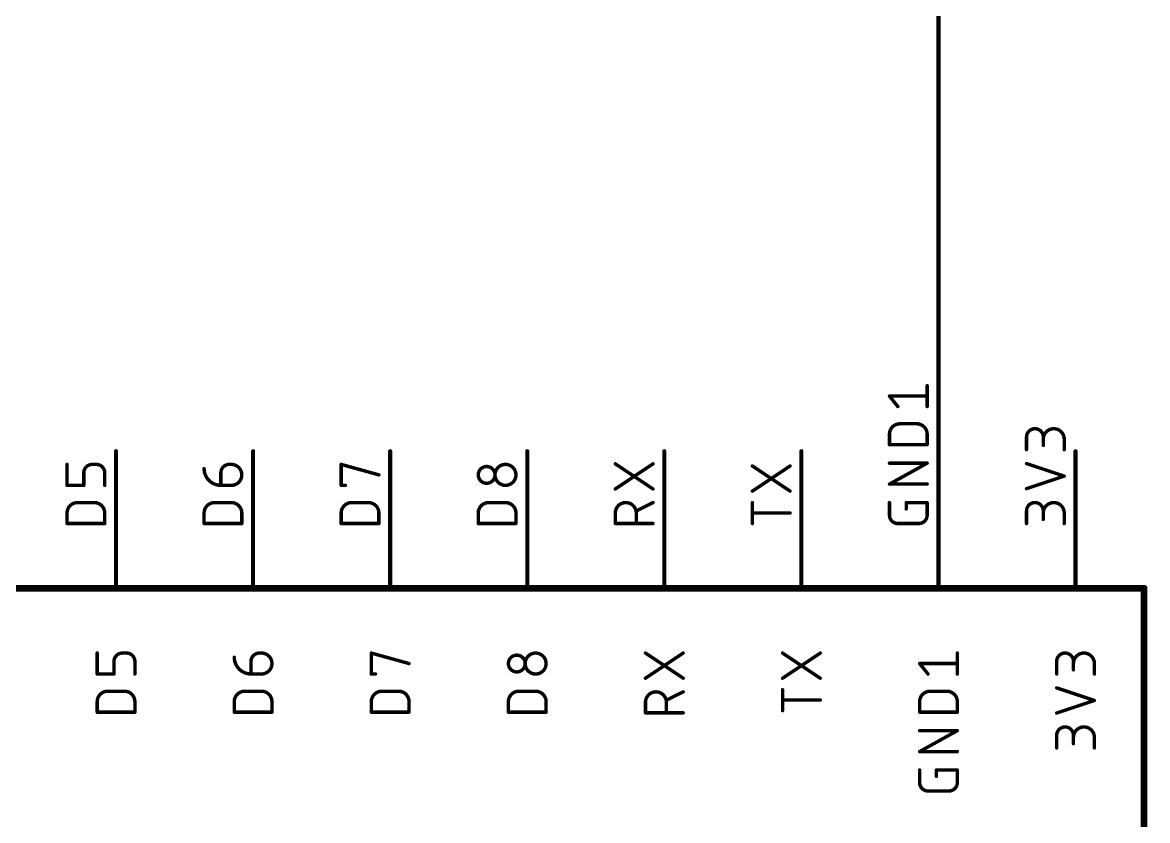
# Model space of a CAD drawing. Extents: x -165 to 95, y -26 to 154.
# Drawn here: x -33.95 to 7.75, y 65.06 to 94.63 of the extents above; entities that cross this region are included whole.
import ezdxf

# ---------------------------------------------------------------- set-up
doc = ezdxf.new("R2010")
doc.units = 0
for name, color, linetype in [('91', 94, 'CONTINUOUS'), ('94', 14, 'CONTINUOUS'), ('95', 250, 'CONTINUOUS')]:
    doc.layers.add(name, color=color, linetype=linetype)

msp = doc.modelspace()

# ---------------------------------------------------------------- linework, layer by layer
at = {"layer": '91', "const_width": 0.1524}
msp.add_lwpolyline([(0, 99.06), (0, 78.74)], dxfattribs=at)
at = {"layer": '91', "const_width": 0.0762}
msp.add_lwpolyline([(-0.0381, 78.74, 1), (0.0381, 78.74)], format="xyb", dxfattribs=at)
at = {"layer": '94'}
for points, const_width in [([(-30.48, 78.74), (-30.48, 73.66)], 0.1524), ([(-25.4, 78.74), (-25.4, 73.66)], 0.1524), ([(-20.32, 78.74), (-20.32, 73.66)], 0.1524), ([(-15.24, 78.74), (-15.24, 73.66)], 0.1524), ([(-10.16, 78.74), (-10.16, 73.66)], 0.1524), ([(-5.08, 78.74), (-5.08, 73.66)], 0.1524), ([(0, 78.74), (0, 73.66)], 0.1524), ([(5.08, 78.74), (5.08, 73.66)], 0.1524), ([(7.62, 73.66), (-68.58, 73.66)], 0.254), ([(7.62, 50.8), (7.62, 73.66)], 0.254)]:
    msp.add_lwpolyline(points, dxfattribs=dict(at, const_width=const_width))
for points, const_width in [([(-30.4419, 78.74, 1), (-30.5181, 78.74)], 0.0762), ([(-25.3619, 78.74, 1), (-25.4381, 78.74)], 0.0762), ([(-20.2819, 78.74, 1), (-20.3581, 78.74)], 0.0762), ([(-15.2019, 78.74, 1), (-15.2781, 78.74)], 0.0762), ([(-10.1219, 78.74, 1), (-10.1981, 78.74)], 0.0762), ([(-5.0419, 78.74, 1), (-5.1181, 78.74)], 0.0762), ([(0.0381, 78.74, 1), (-0.0381, 78.74)], 0.0762), ([(5.1181, 78.74, 1), (5.0419, 78.74)], 0.0762), ([(-30.5181, 73.66, 1), (-30.4419, 73.66)], 0.0762), ([(-25.4381, 73.66, 1), (-25.3619, 73.66)], 0.0762), ([(-20.3581, 73.66, 1), (-20.2819, 73.66)], 0.0762), ([(-15.2781, 73.66, 1), (-15.2019, 73.66)], 0.0762), ([(-10.1981, 73.66, 1), (-10.1219, 73.66)], 0.0762), ([(-5.1181, 73.66, 1), (-5.0419, 73.66)], 0.0762), ([(-0.0381, 73.66, 1), (0.0381, 73.66)], 0.0762), ([(5.0419, 73.66, 1), (5.1181, 73.66)], 0.0762), ([(7.6835, 73.66, 1), (7.5565, 73.66)], 0.127), ([(7.62, 73.5965, 1), (7.62, 73.7235)], 0.127)]:
    msp.add_lwpolyline(points, format="xyb", dxfattribs=dict(at, const_width=const_width))
at = {"layer": '95'}
for points, const_width in [([(-0.3874, 81.1711, 1), (-0.4509, 81.1711)], 0.0635), ([(-1.7913, 80.8029, 1), (-1.8409, 80.7632)], 0.0635), ([(-1.8161, 80.8148, 1), (-1.8161, 80.7513)], 0.0635), ([(-0.4191, 80.7513, 1), (-0.4191, 80.8148)], 0.0635), ([(-1.5304, 80.3752, 1), (-1.4809, 80.4148)], 0.0635), ([(-0.4509, 80.395, 1), (-0.3874, 80.395)], 0.0635), ([(-1.428, 79.7566, 0.4142), (-1.8161, 79.3686)], 0.127), ([(-1.428, 79.7884, 1), (-1.428, 79.7249)], 0.0635), ([(-1.428, 79.7249, 1), (-1.428, 79.7884)], 0.0635), ([(-0.4191, 79.3686, 0.4142), (-0.8072, 79.7566)], 0.127), ([(-0.8072, 79.7884, 1), (-0.8072, 79.7249)], 0.0635), ([(-0.8072, 79.7249, 1), (-0.8072, 79.7884)], 0.0635), ([(3.8848, 79.2637, 1), (3.2639, 79.2637)], 0.127), ([(4.6609, 79.1861, 1), (3.8848, 79.1861)], 0.127), ([(-1.7844, 79.3686, 1), (-1.8478, 79.3686)], 0.0635), ([(-1.8478, 79.3686, 1), (-1.7844, 79.3686)], 0.0635), ([(-0.3874, 79.3686, 1), (-0.4509, 79.3686)], 0.0635), ([(-0.4508, 79.3686, 1), (-0.3873, 79.3686)], 0.0635), ([(3.2957, 79.2637, 1), (3.2321, 79.2637)], 0.0635), ([(3.2321, 79.2637, 1), (3.2957, 79.2637)], 0.0635), ([(3.9165, 79.2637, 1), (3.853, 79.2637)], 0.0635), ([(3.853, 79.2637, 1), (3.9165, 79.2637)], 0.0635), ([(3.853, 79.1861, 1), (3.9165, 79.1861)], 0.0635), ([(4.6926, 79.1861, 1), (4.6292, 79.1861)], 0.0635), ([(4.6292, 79.1861, 1), (4.6926, 79.1861)], 0.0635), ([(-1.8161, 79.0123, 1), (-1.8161, 78.9488)], 0.0635), ([(-1.8478, 78.9805, 1), (-1.7844, 78.9805)], 0.0635), ([(-0.4509, 78.9805, 1), (-0.3874, 78.9805)], 0.0635), ([(-0.4191, 78.9488, 1), (-0.4191, 79.0123)], 0.0635), ([(3.2321, 78.798, 1), (3.2957, 78.798)], 0.0635), ([(3.853, 78.9532, 1), (3.9165, 78.9532)], 0.0635), ([(4.6292, 78.798, 1), (4.6926, 78.798)], 0.0635), ([(-32.2644, 78.2509, 1), (-32.3279, 78.2509)], 0.0635), ([(-31.3648, 78.2509, 0.4142), (-31.6752, 77.9404)], 0.127), ([(-31.6435, 77.9404, 1), (-31.707, 77.9404)], 0.0635), ([(-31.707, 77.9404, 1), (-31.6435, 77.9404)], 0.0635), ([(-31.3648, 78.2826, 1), (-31.3648, 78.2191)], 0.0635), ([(-31.3648, 78.2191, 1), (-31.3648, 78.2826)], 0.0635), ([(-30.8991, 77.9404, 0.4142), (-31.2095, 78.2509)], 0.127), ([(-31.2095, 78.2826, 1), (-31.2095, 78.2191)], 0.0635), ([(-31.2095, 78.2191, 1), (-31.2095, 78.2826)], 0.0635), ([(-30.8674, 77.9404, 1), (-30.9308, 77.9404)], 0.0635), ([(-30.9308, 77.9404, 1), (-30.8674, 77.9404)], 0.0635), ([(-27.2161, 78.0957, 0.4142), (-26.5952, 77.4748)], 0.127), ([(-27.1843, 78.0957, 1), (-27.2478, 78.0957)], 0.0635), ([(-26.2848, 78.2509, 0.4142), (-26.5952, 77.9404)], 0.127), ([(-26.5635, 77.9404, 1), (-26.627, 77.9404)], 0.0635), ([(-26.627, 77.9404, 1), (-26.5635, 77.9404)], 0.0635), ([(-26.2848, 78.2826, 1), (-26.2848, 78.2191)], 0.0635), ([(-26.2848, 78.2191, 1), (-26.2848, 78.2826)], 0.0635), ([(-26.2072, 77.4748, 1), (-26.2072, 78.2509)], 0.127), ([(-26.2072, 78.2826, 1), (-26.2072, 78.2191)], 0.0635), ([(-26.2072, 78.2191, 1), (-26.2072, 78.2826)], 0.0635), ([(-22.1044, 78.2509, 1), (-22.1679, 78.2509)], 0.0635), ([(-22.1276, 78.2815, 1), (-22.1446, 78.2203)], 0.0635), ([(-16.7457, 78.1733, 1), (-16.7457, 77.5524)], 0.127), ([(-16.7457, 77.5524, 1), (-16.7457, 78.1733)], 0.127), ([(-16.7457, 78.205, 1), (-16.7457, 78.1415)], 0.0635), ([(-16.7457, 78.1415, 1), (-16.7457, 78.205)], 0.0635), ([(-16.0472, 78.2509, 1), (-16.0472, 77.4748)], 0.127), ([(-16.0472, 77.4748, 1), (-16.0472, 78.2509)], 0.127), ([(-16.0472, 78.2826, 1), (-16.0472, 78.2191)], 0.0635), ([(-16.0472, 78.2191, 1), (-16.0472, 78.2826)], 0.0635), ([(-11.9585, 78.3004, 1), (-11.9937, 78.2475)], 0.0635), ([(-10.5615, 78.2475, 1), (-10.5967, 78.3004)], 0.0635), ([(-6.8785, 78.218, 1), (-6.9137, 78.1652)], 0.0635), ([(-5.4815, 78.1652, 1), (-5.5167, 78.218)], 0.0635), ([(-1.8161, 78.3283, 1), (-1.8161, 78.2648)], 0.0635), ([(-0.4037, 78.2688, 1), (-0.4345, 78.3243)], 0.0635), ([(-0.4191, 78.2648, 1), (-0.4191, 78.3283)], 0.0635), ([(3.2739, 78.313, 1), (3.2539, 78.2528)], 0.0635), ([(-20.7476, 77.8322, 1), (-20.7306, 77.8934)], 0.0635), ([(-16.7457, 77.5841, 1), (-16.7457, 77.5206)], 0.0635), ([(-16.7457, 77.5206, 1), (-16.7457, 77.5841)], 0.0635), ([(-1.8161, 77.5522, 1), (-1.8161, 77.4887)], 0.0635), ([(-1.8315, 77.5482, 1), (-1.8007, 77.4927)], 0.0635), ([(-0.4191, 77.4887, 1), (-0.4191, 77.5522)], 0.0635), ([(4.6709, 77.7871, 1), (4.6509, 77.8473)], 0.0635), ([(4.6509, 77.7871, 1), (4.6709, 77.8473)], 0.0635), ([(-32.3279, 77.4748, 1), (-32.2644, 77.4748)], 0.0635), ([(-32.2961, 77.5065, 1), (-32.2961, 77.443)], 0.0635), ([(-31.707, 77.4748, 1), (-31.6435, 77.4748)], 0.0635), ([(-31.6752, 77.443, 1), (-31.6752, 77.5065)], 0.0635), ([(-30.9308, 77.4748, 1), (-30.8674, 77.4748)], 0.0635), ([(-26.5952, 77.5065, 1), (-26.5952, 77.443)], 0.0635), ([(-26.627, 77.4748, 1), (-26.5635, 77.4748)], 0.0635), ([(-26.5952, 77.443, 1), (-26.5952, 77.5065)], 0.0635), ([(-26.2072, 77.5065, 1), (-26.2072, 77.443)], 0.0635), ([(-26.2072, 77.443, 1), (-26.2072, 77.5065)], 0.0635), ([(-22.1679, 77.4748, 1), (-22.1044, 77.4748)], 0.0635), ([(-22.1361, 77.5065, 1), (-22.1361, 77.443)], 0.0635), ([(-21.9809, 77.443, 1), (-21.9809, 77.5065)], 0.0635), ([(-16.0472, 77.5065, 1), (-16.0472, 77.443)], 0.0635), ([(-16.0472, 77.443, 1), (-16.0472, 77.5065)], 0.0635), ([(-11.9937, 77.369, 1), (-11.9585, 77.3162)], 0.0635), ([(-10.5967, 77.3162, 1), (-10.5615, 77.369)], 0.0635), ([(-6.9137, 77.2867, 1), (-6.8785, 77.2339)], 0.0635), ([(-5.5167, 77.2339, 1), (-5.4815, 77.2867)], 0.0635), ([(3.2539, 77.3817, 1), (3.2739, 77.3214)], 0.0635), ([(-31.908, 76.8364, 0.4142), (-32.2961, 76.4484)], 0.127), ([(-31.908, 76.8682, 1), (-31.908, 76.8047)], 0.0635), ([(-31.908, 76.8047, 1), (-31.908, 76.8682)], 0.0635), ([(-31.2872, 76.8682, 1), (-31.2872, 76.8047)], 0.0635), ([(-30.8991, 76.4484, 0.4142), (-31.2872, 76.8364)], 0.127), ([(-31.2872, 76.8047, 1), (-31.2872, 76.8682)], 0.0635), ([(-26.828, 76.8364, 0.4142), (-27.2161, 76.4484)], 0.127), ([(-26.828, 76.8682, 1), (-26.828, 76.8047)], 0.0635), ([(-26.828, 76.8047, 1), (-26.828, 76.8682)], 0.0635), ([(-26.2072, 76.8682, 1), (-26.2072, 76.8047)], 0.0635), ([(-25.8191, 76.4484, 0.4142), (-26.2072, 76.8364)], 0.127), ([(-26.2072, 76.8047, 1), (-26.2072, 76.8682)], 0.0635), ([(-21.748, 76.8364, 0.4142), (-22.1361, 76.4484)], 0.127), ([(-21.748, 76.8682, 1), (-21.748, 76.8047)], 0.0635), ([(-21.748, 76.8047, 1), (-21.748, 76.8682)], 0.0635), ([(-21.1272, 76.8682, 1), (-21.1272, 76.8047)], 0.0635), ([(-20.7391, 76.4484, 0.4142), (-21.1272, 76.8364)], 0.127), ([(-21.1272, 76.8047, 1), (-21.1272, 76.8682)], 0.0635), ([(-16.668, 76.8364, 0.4142), (-17.0561, 76.4484)], 0.127), ([(-16.668, 76.8682, 1), (-16.668, 76.8047)], 0.0635), ([(-16.668, 76.8047, 1), (-16.668, 76.8682)], 0.0635), ([(-16.0472, 76.8682, 1), (-16.0472, 76.8047)], 0.0635), ([(-15.6591, 76.4484, 0.4142), (-16.0472, 76.8364)], 0.127), ([(-16.0472, 76.8047, 1), (-16.0472, 76.8682)], 0.0635), ([(-11.2, 76.4484, 1), (-11.9761, 76.4484)], 0.127), ([(-10.5649, 76.808, 1), (-10.5933, 76.8648)], 0.0635), ([(-6.8644, 76.8364, 1), (-6.9279, 76.8364)], 0.0635), ([(-1.7844, 76.8364, 1), (-1.8478, 76.8364)], 0.0635), ([(-1.1635, 76.8364, 1), (-1.227, 76.8364)], 0.0635), ([(-1.1952, 76.8682, 1), (-1.1952, 76.8047)], 0.0635), ([(-0.3874, 76.8364, 1), (-0.4509, 76.8364)], 0.0635), ([(-0.4191, 76.8047, 1), (-0.4191, 76.8682)], 0.0635), ([(3.8848, 76.526, 1), (3.2639, 76.526)], 0.127), ([(4.6609, 76.4484, 1), (3.8848, 76.4484)], 0.127), ([(-32.2644, 76.4484, 1), (-32.3279, 76.4484)], 0.0635), ([(-32.3279, 76.4484, 1), (-32.2644, 76.4484)], 0.0635), ([(-30.8674, 76.4484, 1), (-30.9308, 76.4484)], 0.0635), ([(-30.9308, 76.4484, 1), (-30.8673, 76.4484)], 0.0635), ([(-27.1844, 76.4484, 1), (-27.2478, 76.4484)], 0.0635), ([(-27.2478, 76.4484, 1), (-27.1844, 76.4484)], 0.0635), ([(-25.7874, 76.4484, 1), (-25.8509, 76.4484)], 0.0635), ([(-25.8508, 76.4484, 1), (-25.7873, 76.4484)], 0.0635), ([(-22.1044, 76.4484, 1), (-22.1679, 76.4484)], 0.0635), ([(-22.1679, 76.4484, 1), (-22.1044, 76.4484)], 0.0635), ([(-20.7074, 76.4484, 1), (-20.7708, 76.4484)], 0.0635), ([(-20.7708, 76.4484, 1), (-20.7073, 76.4484)], 0.0635), ([(-17.0244, 76.4484, 1), (-17.0878, 76.4484)], 0.0635), ([(-17.0878, 76.4484, 1), (-17.0244, 76.4484)], 0.0635), ([(-15.6273, 76.4484, 1), (-15.6909, 76.4484)], 0.0635), ([(-15.6908, 76.4484, 1), (-15.6273, 76.4484)], 0.0635), ([(-11.9444, 76.4484, 1), (-12.0079, 76.4484)], 0.0635), ([(-12.0079, 76.4484, 1), (-11.9444, 76.4484)], 0.0635), ([(-11.2142, 76.5544, 1), (-11.1858, 76.4976)], 0.0635), ([(-11.1682, 76.4484, 1), (-11.2317, 76.4484)], 0.0635), ([(-11.2317, 76.4484, 1), (-11.1682, 76.4484)], 0.0635), ([(-6.8961, 76.4801, 1), (-6.8961, 76.4166)], 0.0635), ([(-5.4991, 76.4166, 1), (-5.4991, 76.4801)], 0.0635), ([(-1.8161, 76.3707, 0.4142), (-1.5057, 76.0603)], 0.127), ([(-1.7844, 76.3707, 1), (-1.8478, 76.3707)], 0.0635), ([(-1.8478, 76.3707, 1), (-1.7844, 76.3707)], 0.0635), ([(-1.227, 76.6036, 1), (-1.1635, 76.6036)], 0.0635), ([(-0.7295, 76.0603, 0.4142), (-0.4191, 76.3707)], 0.127), ([(-0.3874, 76.3707, 1), (-0.4509, 76.3707)], 0.0635), ([(-0.4509, 76.3707, 1), (-0.3874, 76.3707)], 0.0635), ([(3.2957, 76.526, 1), (3.2321, 76.526)], 0.0635), ([(3.2321, 76.526, 1), (3.2957, 76.526)], 0.0635), ([(3.9165, 76.526, 1), (3.853, 76.526)], 0.0635), ([(3.853, 76.526, 1), (3.9165, 76.526)], 0.0635), ([(3.853, 76.4484, 1), (3.9165, 76.4484)], 0.0635), ([(4.6926, 76.4484, 1), (4.6292, 76.4484)], 0.0635), ([(4.6292, 76.4484, 1), (4.6926, 76.4484)], 0.0635), ([(-32.2961, 76.0921, 1), (-32.2961, 76.0285)], 0.0635), ([(-32.3279, 76.0603, 1), (-32.2644, 76.0603)], 0.0635), ([(-30.9308, 76.0603, 1), (-30.8674, 76.0603)], 0.0635), ([(-30.8991, 76.0285, 1), (-30.8991, 76.0921)], 0.0635), ([(-27.2161, 76.0921, 1), (-27.2161, 76.0285)], 0.0635), ([(-27.2478, 76.0603, 1), (-27.1844, 76.0603)], 0.0635), ([(-25.8509, 76.0603, 1), (-25.7874, 76.0603)], 0.0635), ([(-25.8191, 76.0285, 1), (-25.8191, 76.0921)], 0.0635), ([(-22.1361, 76.0921, 1), (-22.1361, 76.0285)], 0.0635), ([(-22.1679, 76.0603, 1), (-22.1044, 76.0603)], 0.0635), ([(-20.7708, 76.0603, 1), (-20.7074, 76.0603)], 0.0635), ([(-20.7391, 76.0285, 1), (-20.7391, 76.0921)], 0.0635), ([(-17.0561, 76.0921, 1), (-17.0561, 76.0285)], 0.0635), ([(-17.0878, 76.0603, 1), (-17.0244, 76.0603)], 0.0635), ([(-15.6909, 76.0603, 1), (-15.6273, 76.0603)], 0.0635), ([(-15.6591, 76.0285, 1), (-15.6591, 76.0921)], 0.0635), ([(-11.9761, 76.0921, 1), (-11.9761, 76.0285)], 0.0635), ([(-12.0079, 76.0603, 1), (-11.9444, 76.0603)], 0.0635), ([(-11.2317, 76.0603, 1), (-11.1682, 76.0603)], 0.0635), ([(-10.5791, 76.0285, 1), (-10.5791, 76.0921)], 0.0635), ([(-6.9279, 76.0603, 1), (-6.8644, 76.0603)], 0.0635), ([(-1.5057, 76.0921, 1), (-1.5057, 76.0285)], 0.0635), ([(-1.5057, 76.0285, 1), (-1.5057, 76.0921)], 0.0635), ([(-0.7295, 76.0921, 1), (-0.7295, 76.0285)], 0.0635), ([(-0.7295, 76.0285, 1), (-0.7295, 76.0921)], 0.0635), ([(3.2321, 76.0603, 1), (3.2957, 76.0603)], 0.0635), ([(3.853, 76.2155, 1), (3.9165, 76.2155)], 0.0635), ([(4.6292, 76.0603, 1), (4.6926, 76.0603)], 0.0635), ([(-31.1468, 71.2597, 1), (-31.2103, 71.2597)], 0.0635), ([(-30.2472, 71.2597, 0.4142), (-30.5576, 70.9493)], 0.127), ([(-30.2472, 71.2915, 1), (-30.2472, 71.228)], 0.0635), ([(-30.2472, 71.228, 1), (-30.2472, 71.2915)], 0.0635), ([(-30.0919, 71.2915, 1), (-30.0919, 71.228)], 0.0635), ([(-29.7815, 70.9493, 0.4142), (-30.0919, 71.2597)], 0.127), ([(-30.0919, 71.228, 1), (-30.0919, 71.2915)], 0.0635), ([(-25.1672, 71.2597, 0.4142), (-25.4776, 70.9493)], 0.127), ([(-25.1672, 71.2915, 1), (-25.1672, 71.228)], 0.0635), ([(-25.1672, 71.228, 1), (-25.1672, 71.2915)], 0.0635), ([(-25.0896, 71.2915, 1), (-25.0896, 71.228)], 0.0635), ([(-25.0896, 70.4836, 1), (-25.0896, 71.2597)], 0.127), ([(-25.0896, 71.228, 1), (-25.0896, 71.2915)], 0.0635), ([(-21.01, 71.2903, 1), (-21.027, 71.2291)], 0.0635), ([(-20.9868, 71.2597, 1), (-21.0502, 71.2597)], 0.0635), ([(-14.9296, 71.2597, 1), (-14.9296, 70.4836)], 0.127), ([(-14.9296, 71.2915, 1), (-14.9296, 71.228)], 0.0635), ([(-14.9296, 70.4836, 1), (-14.9296, 71.2597)], 0.127), ([(-14.9296, 71.2279, 1), (-14.9296, 71.2914)], 0.0635), ([(-10.8409, 71.2861, 1), (-10.8761, 71.2333)], 0.0635), ([(-9.4439, 71.2333, 1), (-9.4791, 71.2861)], 0.0635), ([(-5.7609, 71.2861, 1), (-5.7961, 71.2333)], 0.0635), ([(-4.3639, 71.2333, 1), (-4.3991, 71.2861)], 0.0635), ([(0.7303, 71.2597, 1), (0.6667, 71.2597)], 0.0635), ([(5.0024, 70.9493, 1), (4.3815, 70.9493)], 0.127), ([(5.7785, 70.8716, 1), (5.0024, 70.8716)], 0.127), ([(-30.5259, 70.9493, 1), (-30.5894, 70.9493)], 0.0635), ([(-30.5894, 70.9493, 1), (-30.5259, 70.9493)], 0.0635), ([(-29.7498, 70.9493, 1), (-29.8133, 70.9493)], 0.0635), ([(-29.8133, 70.9493, 1), (-29.7498, 70.9493)], 0.0635), ([(-26.0985, 71.1045, 0.4142), (-25.4776, 70.4836)], 0.127), ([(-26.0667, 71.1045, 1), (-26.1302, 71.1045)], 0.0635), ([(-25.4459, 70.9493, 1), (-25.5094, 70.9493)], 0.0635), ([(-25.5094, 70.9493, 1), (-25.4459, 70.9493)], 0.0635), ([(-19.63, 70.8411, 1), (-19.613, 70.9022)], 0.0635), ([(-15.6281, 71.1821, 1), (-15.6281, 70.5612)], 0.127), ([(-15.6281, 70.5612, 1), (-15.6281, 71.1821)], 0.127), ([(-15.6281, 71.2138, 1), (-15.6281, 71.1503)], 0.0635), ([(-15.6281, 71.1503, 1), (-15.6281, 71.2138)], 0.0635), ([(-0.6737, 70.8915, 1), (-0.7233, 70.8518)], 0.0635), ([(-0.6985, 70.9034, 1), (-0.6985, 70.8399)], 0.0635), ([(0.6985, 70.8399, 1), (0.6985, 70.9034)], 0.0635), ([(4.4132, 70.9493, 1), (4.3498, 70.9493)], 0.0635), ([(4.3498, 70.9493, 1), (4.4132, 70.9493)], 0.0635), ([(5.0341, 70.9493, 1), (4.9706, 70.9493)], 0.0635), ([(4.9706, 70.9493, 1), (5.0341, 70.9493)], 0.0635), ([(4.9706, 70.8716, 1), (5.0341, 70.8716)], 0.0635), ([(5.8102, 70.8716, 1), (5.7468, 70.8716)], 0.0635), ([(5.7468, 70.8716, 1), (5.8102, 70.8716)], 0.0635), ([(-31.2103, 70.4836, 1), (-31.1468, 70.4836)], 0.0635), ([(-31.1785, 70.5153, 1), (-31.1785, 70.4518)], 0.0635), ([(-30.5894, 70.4836, 1), (-30.5259, 70.4836)], 0.0635), ([(-30.5576, 70.4518, 1), (-30.5576, 70.5153)], 0.0635), ([(-29.8133, 70.4836, 1), (-29.7498, 70.4836)], 0.0635), ([(-25.4776, 70.5153, 1), (-25.4776, 70.4518)], 0.0635), ([(-25.5094, 70.4836, 1), (-25.4459, 70.4836)], 0.0635), ([(-25.4776, 70.4518, 1), (-25.4776, 70.5153)], 0.0635), ([(-25.0896, 70.5153, 1), (-25.0896, 70.4518)], 0.0635), ([(-25.0896, 70.4518, 1), (-25.0896, 70.5153)], 0.0635), ([(-21.0185, 70.5153, 1), (-21.0185, 70.4518)], 0.0635), ([(-21.0502, 70.4836, 1), (-20.9868, 70.4836)], 0.0635), ([(-20.8633, 70.4518, 1), (-20.8633, 70.5153)], 0.0635), ([(-15.6281, 70.5929, 1), (-15.6281, 70.5294)], 0.0635), ([(-15.6281, 70.5294, 1), (-15.6281, 70.593)], 0.0635), ([(-14.9296, 70.5153, 1), (-14.9296, 70.4518)], 0.0635), ([(-14.9296, 70.4518, 1), (-14.9296, 70.5153)], 0.0635), ([(-0.4128, 70.4638, 1), (-0.3633, 70.5034)], 0.0635), ([(0.6667, 70.4836, 1), (0.7303, 70.4836)], 0.0635), ([(4.3498, 70.4836, 1), (4.4132, 70.4836)], 0.0635), ([(4.9706, 70.6388, 1), (5.0341, 70.6388)], 0.0635), ([(5.7468, 70.4836, 1), (5.8102, 70.4836)], 0.0635), ([(-10.8761, 70.3548, 1), (-10.8409, 70.302)], 0.0635), ([(-9.4791, 70.302, 1), (-9.4439, 70.3548)], 0.0635), ([(-5.7961, 70.3548, 1), (-5.7609, 70.302)], 0.0635), ([(-4.3991, 70.302, 1), (-4.3639, 70.3548)], 0.0635), ([(-30.7904, 69.8452, 0.4142), (-31.1785, 69.4572)], 0.127), ([(-30.7904, 69.877, 1), (-30.7904, 69.8135)], 0.0635), ([(-30.7904, 69.8135, 1), (-30.7904, 69.877)], 0.0635), ([(-29.7815, 69.4572, 0.4142), (-30.1696, 69.8452)], 0.127), ([(-30.1696, 69.877, 1), (-30.1696, 69.8135)], 0.0635), ([(-30.1696, 69.8135, 1), (-30.1696, 69.877)], 0.0635), ([(-25.7104, 69.8452, 0.4142), (-26.0985, 69.4572)], 0.127), ([(-25.7104, 69.877, 1), (-25.7104, 69.8135)], 0.0635), ([(-25.7104, 69.8135, 1), (-25.7104, 69.877)], 0.0635), ([(-24.7015, 69.4572, 0.4142), (-25.0896, 69.8452)], 0.127), ([(-25.0896, 69.877, 1), (-25.0896, 69.8135)], 0.0635), ([(-25.0896, 69.8135, 1), (-25.0896, 69.877)], 0.0635), ([(-20.6304, 69.8452, 0.4142), (-21.0185, 69.4572)], 0.127), ([(-20.6304, 69.877, 1), (-20.6304, 69.8135)], 0.0635), ([(-20.6304, 69.8135, 1), (-20.6304, 69.877)], 0.0635), ([(-19.6215, 69.4572, 0.4142), (-20.0096, 69.8452)], 0.127), ([(-20.0096, 69.877, 1), (-20.0096, 69.8135)], 0.0635), ([(-20.0096, 69.8135, 1), (-20.0096, 69.877)], 0.0635), ([(-15.5504, 69.8452, 0.4142), (-15.9385, 69.4572)], 0.127), ([(-15.5504, 69.877, 1), (-15.5504, 69.8135)], 0.0635), ([(-15.5504, 69.8135, 1), (-15.5504, 69.877)], 0.0635), ([(-14.5415, 69.4572, 0.4142), (-14.9296, 69.8452)], 0.127), ([(-14.9296, 69.877, 1), (-14.9296, 69.8135)], 0.0635), ([(-14.9296, 69.8135, 1), (-14.9296, 69.877)], 0.0635), ([(-10.0824, 69.4341, 1), (-10.8585, 69.4341)], 0.127), ([(-9.4473, 69.7937, 1), (-9.4757, 69.8505)], 0.0635), ([(-5.7468, 69.9045, 1), (-5.8102, 69.9045)], 0.0635), ([(-0.3104, 69.8452, 0.4142), (-0.6985, 69.4572)], 0.127), ([(-0.3104, 69.877, 1), (-0.3104, 69.8135)], 0.0635), ([(-0.3104, 69.8135, 1), (-0.3104, 69.877)], 0.0635), ([(0.6985, 69.4572, 0.4142), (0.3104, 69.8452)], 0.127), ([(0.3104, 69.877, 1), (0.3104, 69.8135)], 0.0635), ([(0.3104, 69.8135, 1), (0.3104, 69.877)], 0.0635), ([(4.3915, 69.9986, 1), (4.3715, 69.9383)], 0.0635), ([(-31.1468, 69.4572, 1), (-31.2103, 69.4572)], 0.0635), ([(-31.2103, 69.4572, 1), (-31.1468, 69.4572)], 0.0635), ([(-29.7498, 69.4572, 1), (-29.8133, 69.4572)], 0.0635), ([(-29.8132, 69.4572, 1), (-29.7497, 69.4572)], 0.0635), ([(-26.0668, 69.4572, 1), (-26.1303, 69.4572)], 0.0635), ([(-26.1303, 69.4572, 1), (-26.0668, 69.4572)], 0.0635), ([(-24.6698, 69.4572, 1), (-24.7333, 69.4572)], 0.0635), ([(-24.7332, 69.4572, 1), (-24.6697, 69.4572)], 0.0635), ([(-20.9868, 69.4572, 1), (-21.0502, 69.4572)], 0.0635), ([(-21.0502, 69.4572, 1), (-20.9868, 69.4572)], 0.0635), ([(-19.5898, 69.4572, 1), (-19.6532, 69.4572)], 0.0635), ([(-19.6532, 69.4572, 1), (-19.5897, 69.4572)], 0.0635), ([(-15.9068, 69.4572, 1), (-15.9703, 69.4572)], 0.0635), ([(-15.9703, 69.4572, 1), (-15.9068, 69.4572)], 0.0635), ([(-14.5098, 69.4572, 1), (-14.5733, 69.4572)], 0.0635), ([(-14.5732, 69.4572, 1), (-14.5097, 69.4572)], 0.0635), ([(-10.8268, 69.4341, 1), (-10.8903, 69.4341)], 0.0635), ([(-10.8903, 69.4341, 1), (-10.8268, 69.4341)], 0.0635), ([(-10.0966, 69.5401, 1), (-10.0682, 69.4833)], 0.0635), ([(-10.0506, 69.4341, 1), (-10.1141, 69.4341)], 0.0635), ([(-10.1141, 69.4341, 1), (-10.0506, 69.4341)], 0.0635), ([(-5.7785, 69.5482, 1), (-5.7785, 69.4847)], 0.0635), ([(-4.3815, 69.4847, 1), (-4.3815, 69.5482)], 0.0635), ([(-0.6667, 69.4572, 1), (-0.7303, 69.4572)], 0.0635), ([(-0.7303, 69.4572, 1), (-0.6667, 69.4572)], 0.0635), ([(0.7303, 69.4572, 1), (0.6667, 69.4572)], 0.0635), ([(0.6668, 69.4572, 1), (0.7302, 69.4572)], 0.0635), ([(5.7885, 69.4727, 1), (5.7685, 69.5329)], 0.0635), ([(5.7685, 69.4727, 1), (5.7885, 69.5329)], 0.0635), ([(-31.2103, 69.0691, 1), (-31.1468, 69.0691)], 0.0635), ([(-31.1785, 69.1009, 1), (-31.1785, 69.0374)], 0.0635), ([(-29.8133, 69.0691, 1), (-29.7498, 69.0691)], 0.0635), ([(-29.7815, 69.0374, 1), (-29.7815, 69.1009)], 0.0635), ([(-26.0985, 69.1009, 1), (-26.0985, 69.0374)], 0.0635), ([(-26.1303, 69.0691, 1), (-26.0668, 69.0691)], 0.0635), ([(-24.7333, 69.0691, 1), (-24.6698, 69.0691)], 0.0635), ([(-24.7015, 69.0374, 1), (-24.7015, 69.1009)], 0.0635), ([(-21.0185, 69.1009, 1), (-21.0185, 69.0374)], 0.0635), ([(-21.0502, 69.0691, 1), (-20.9868, 69.0691)], 0.0635), ([(-19.6532, 69.0691, 1), (-19.5898, 69.0691)], 0.0635), ([(-19.6215, 69.0374, 1), (-19.6215, 69.1009)], 0.0635), ([(-15.9385, 69.1009, 1), (-15.9385, 69.0374)], 0.0635), ([(-15.9703, 69.0691, 1), (-15.9068, 69.0691)], 0.0635), ([(-14.5733, 69.0691, 1), (-14.5098, 69.0691)], 0.0635), ([(-14.5415, 69.0374, 1), (-14.5415, 69.1009)], 0.0635), ([(-10.8903, 69.046, 1), (-10.8268, 69.046)], 0.0635), ([(-10.8585, 69.0778, 1), (-10.8585, 69.0143)], 0.0635), ([(-10.1141, 69.046, 1), (-10.0506, 69.046)], 0.0635), ([(-9.4615, 69.0143, 1), (-9.4615, 69.0778)], 0.0635), ([(-5.8102, 69.1284, 1), (-5.7468, 69.1284)], 0.0635), ([(-0.6985, 69.1009, 1), (-0.6985, 69.0374)], 0.0635), ([(-0.7303, 69.0691, 1), (-0.6667, 69.0691)], 0.0635), ([(0.6667, 69.0691, 1), (0.7303, 69.0691)], 0.0635), ([(0.6985, 69.0374, 1), (0.6985, 69.1009)], 0.0635), ([(4.3715, 69.0672, 1), (4.3915, 69.007)], 0.0635), ([(-0.6985, 68.4169, 1), (-0.6985, 68.3534)], 0.0635), ([(0.7139, 68.3574, 1), (0.6831, 68.4129)], 0.0635), ([(0.6985, 68.3534, 1), (0.6985, 68.4169)], 0.0635), ([(5.0024, 68.2116, 1), (4.3815, 68.2116)], 0.127), ([(5.7785, 68.1339, 1), (5.0024, 68.1339)], 0.127), ([(4.4132, 68.2116, 1), (4.3498, 68.2116)], 0.0635), ([(4.3498, 68.2116, 1), (4.4132, 68.2116)], 0.0635), ([(5.0341, 68.2116, 1), (4.9706, 68.2116)], 0.0635), ([(4.9706, 68.2116, 1), (5.0341, 68.2116)], 0.0635), ([(4.9706, 68.1339, 1), (5.0341, 68.1339)], 0.0635), ([(5.8102, 68.1339, 1), (5.7468, 68.1339)], 0.0635), ([(5.7468, 68.1339, 1), (5.8102, 68.1339)], 0.0635), ([(-0.6985, 67.6408, 1), (-0.6985, 67.5773)], 0.0635), ([(-0.7139, 67.6368, 1), (-0.6831, 67.5812)], 0.0635), ([(0.6985, 67.5773, 1), (0.6985, 67.6408)], 0.0635), ([(4.3498, 67.7459, 1), (4.4132, 67.7459)], 0.0635), ([(4.9706, 67.9011, 1), (5.0341, 67.9011)], 0.0635), ([(5.7468, 67.7459, 1), (5.8102, 67.7459)], 0.0635), ([(-0.6667, 66.925, 1), (-0.7303, 66.925)], 0.0635), ([(-0.0459, 66.925, 1), (-0.1094, 66.925)], 0.0635), ([(-0.0776, 66.9567, 1), (-0.0776, 66.8932)], 0.0635), ([(-0.1094, 66.6922, 1), (-0.0459, 66.6922)], 0.0635), ([(0.7303, 66.925, 1), (0.6667, 66.925)], 0.0635), ([(0.6985, 66.8932, 1), (0.6985, 66.9567)], 0.0635), ([(-0.6985, 66.4593, 0.4142), (-0.3881, 66.1489)], 0.127), ([(-0.7303, 66.4593, 1), (-0.6667, 66.4593)], 0.0635), ([(-0.6668, 66.4593, 1), (-0.7302, 66.4593)], 0.0635), ([(0.3881, 66.1489, 0.4142), (0.6985, 66.4593)], 0.127), ([(0.7303, 66.4593, 1), (0.6667, 66.4593)], 0.0635), ([(0.6667, 66.4593, 1), (0.7303, 66.4593)], 0.0635), ([(-0.3881, 66.1806, 1), (-0.3881, 66.1171)], 0.0635), ([(-0.3881, 66.1171, 1), (-0.3881, 66.1806)], 0.0635), ([(0.3881, 66.1806, 1), (0.3881, 66.1171)], 0.0635), ([(0.3881, 66.1171, 1), (0.3881, 66.1806)], 0.0635)]:
    msp.add_lwpolyline(points, format="xyb", dxfattribs=dict(at, const_width=const_width))
at = {"layer": '95', "const_width": 0.127}
for points in [[(-0.4191, 80.395), (-0.4191, 81.1711)], [(-1.5057, 80.395), (-1.8161, 80.7831)], [(-1.8161, 80.7831), (-0.4191, 80.7831)], [(-1.428, 79.7566), (-0.8072, 79.7566)], [(-1.8161, 78.9805), (-1.8161, 79.3686)], [(-0.4191, 79.3686), (-0.4191, 78.9805)], [(3.2639, 78.798), (3.2639, 79.2637)], [(3.8848, 79.2637), (3.8848, 78.9532)], [(4.6609, 78.798), (4.6609, 79.1861)], [(-0.4191, 78.9805), (-1.8161, 78.9805)], [(-32.2961, 77.4748), (-32.2961, 78.2509)], [(-31.6752, 77.9404), (-31.6752, 77.4748)], [(-31.2095, 78.2509), (-31.3648, 78.2509)], [(-30.8991, 77.4748), (-30.8991, 77.9404)], [(-26.5952, 77.4748), (-26.5952, 77.9404)], [(-26.2848, 78.2509), (-26.2072, 78.2509)], [(-22.1361, 77.4748), (-22.1361, 78.2509)], [(-22.1361, 78.2509), (-20.7391, 77.8628)], [(-10.5791, 77.3426), (-11.9761, 78.274)], [(-11.9761, 77.3426), (-10.5791, 78.274)], [(-5.4991, 77.2603), (-6.8961, 78.1916)], [(-6.8961, 77.2603), (-5.4991, 78.1916)], [(-1.8161, 77.5204), (-0.4191, 78.2965)], [(-0.4191, 78.2965), (-1.8161, 78.2965)], [(4.6609, 77.8172), (3.2639, 78.2829)], [(-0.4191, 77.5204), (-1.8161, 77.5204)], [(3.2639, 77.3515), (4.6609, 77.8172)], [(-31.6752, 77.4748), (-32.2961, 77.4748)], [(-26.2072, 77.4748), (-26.5952, 77.4748)], [(-21.9809, 77.4748), (-22.1361, 77.4748)], [(-31.908, 76.8364), (-31.2872, 76.8364)], [(-26.828, 76.8364), (-26.2072, 76.8364)], [(-21.748, 76.8364), (-21.1272, 76.8364)], [(-16.668, 76.8364), (-16.0472, 76.8364)], [(-10.5791, 76.8364), (-11.2, 76.526)], [(-6.8961, 76.0603), (-6.8961, 76.8364)], [(-1.8161, 76.3707), (-1.8161, 76.8364)], [(-1.1952, 76.6036), (-1.1952, 76.8364)], [(-1.1952, 76.8364), (-0.4191, 76.8364)], [(-0.4191, 76.8364), (-0.4191, 76.3707)], [(-32.2961, 76.0603), (-32.2961, 76.4484)], [(-30.8991, 76.4484), (-30.8991, 76.0603)], [(-27.2161, 76.0603), (-27.2161, 76.4484)], [(-25.8191, 76.4484), (-25.8191, 76.0603)], [(-22.1361, 76.0603), (-22.1361, 76.4484)], [(-20.7391, 76.4484), (-20.7391, 76.0603)], [(-17.0561, 76.0603), (-17.0561, 76.4484)], [(-15.6591, 76.4484), (-15.6591, 76.0603)], [(-11.9761, 76.0603), (-11.9761, 76.4484)], [(-11.2, 76.4484), (-11.2, 76.0603)], [(-5.4991, 76.4484), (-6.8961, 76.4484)], [(3.2639, 76.0603), (3.2639, 76.526)], [(3.8848, 76.526), (3.8848, 76.2155)], [(4.6609, 76.0603), (4.6609, 76.4484)], [(-30.8991, 76.0603), (-32.2961, 76.0603)], [(-25.8191, 76.0603), (-27.2161, 76.0603)], [(-20.7391, 76.0603), (-22.1361, 76.0603)], [(-15.6591, 76.0603), (-17.0561, 76.0603)], [(-10.5791, 76.0603), (-11.9761, 76.0603)], [(-0.7295, 76.0603), (-1.5057, 76.0603)], [(-31.1785, 70.4836), (-31.1785, 71.2597)], [(-30.0919, 71.2597), (-30.2472, 71.2597)], [(-25.1672, 71.2597), (-25.0896, 71.2597)], [(-21.0185, 70.4836), (-21.0185, 71.2597)], [(-21.0185, 71.2597), (-19.6215, 70.8716)], [(-9.4615, 70.3284), (-10.8585, 71.2597)], [(-10.8585, 70.3284), (-9.4615, 71.2597)], [(-4.3815, 70.3284), (-5.7785, 71.2597)], [(-5.7785, 70.3284), (-4.3815, 71.2597)], [(0.6985, 70.4836), (0.6985, 71.2597)], [(-30.5576, 70.9493), (-30.5576, 70.4836)], [(-29.7815, 70.4836), (-29.7815, 70.9493)], [(-25.4776, 70.4836), (-25.4776, 70.9493)], [(-0.3881, 70.4836), (-0.6985, 70.8716)], [(-0.6985, 70.8716), (0.6985, 70.8716)], [(4.3815, 70.4836), (4.3815, 70.9493)], [(5.0024, 70.9493), (5.0024, 70.6388)], [(5.7785, 70.4836), (5.7785, 70.8716)], [(-30.5576, 70.4836), (-31.1785, 70.4836)], [(-25.0896, 70.4836), (-25.4776, 70.4836)], [(-20.8633, 70.4836), (-21.0185, 70.4836)], [(-30.7904, 69.8452), (-30.1696, 69.8452)], [(-25.7104, 69.8452), (-25.0896, 69.8452)], [(-20.6304, 69.8452), (-20.0096, 69.8452)], [(-15.5504, 69.8452), (-14.9296, 69.8452)], [(-9.4615, 69.8221), (-10.0824, 69.5117)], [(-5.7785, 69.1284), (-5.7785, 69.9045)], [(-0.3104, 69.8452), (0.3104, 69.8452)], [(5.7785, 69.5028), (4.3815, 69.9685)], [(-31.1785, 69.0691), (-31.1785, 69.4572)], [(-29.7815, 69.4572), (-29.7815, 69.0691)], [(-26.0985, 69.0691), (-26.0985, 69.4572)], [(-24.7015, 69.4572), (-24.7015, 69.0691)], [(-21.0185, 69.0691), (-21.0185, 69.4572)], [(-19.6215, 69.4572), (-19.6215, 69.0691)], [(-15.9385, 69.0691), (-15.9385, 69.4572)], [(-14.5415, 69.4572), (-14.5415, 69.0691)], [(-10.8585, 69.046), (-10.8585, 69.4341)], [(-10.0824, 69.4341), (-10.0824, 69.046)], [(-4.3815, 69.5164), (-5.7785, 69.5164)], [(-0.6985, 69.0691), (-0.6985, 69.4572)], [(0.6985, 69.4572), (0.6985, 69.0691)], [(4.3815, 69.0371), (5.7785, 69.5028)], [(-29.7815, 69.0691), (-31.1785, 69.0691)], [(-24.7015, 69.0691), (-26.0985, 69.0691)], [(-19.6215, 69.0691), (-21.0185, 69.0691)], [(-14.5415, 69.0691), (-15.9385, 69.0691)], [(-9.4615, 69.046), (-10.8585, 69.046)], [(0.6985, 69.0691), (-0.6985, 69.0691)], [(-0.6985, 67.609), (0.6985, 68.3851)], [(0.6985, 68.3851), (-0.6985, 68.3851)], [(4.3815, 67.7459), (4.3815, 68.2116)], [(5.0024, 68.2116), (5.0024, 67.9011)], [(5.7785, 67.7459), (5.7785, 68.1339)], [(0.6985, 67.609), (-0.6985, 67.609)], [(-0.6985, 66.4593), (-0.6985, 66.925)], [(-0.0776, 66.6922), (-0.0776, 66.925)], [(-0.0776, 66.925), (0.6985, 66.925)], [(0.6985, 66.925), (0.6985, 66.4593)], [(0.3881, 66.1489), (-0.3881, 66.1489)]]:
    msp.add_lwpolyline(points, dxfattribs=at)

doc.saveas('drawing.dxf')
